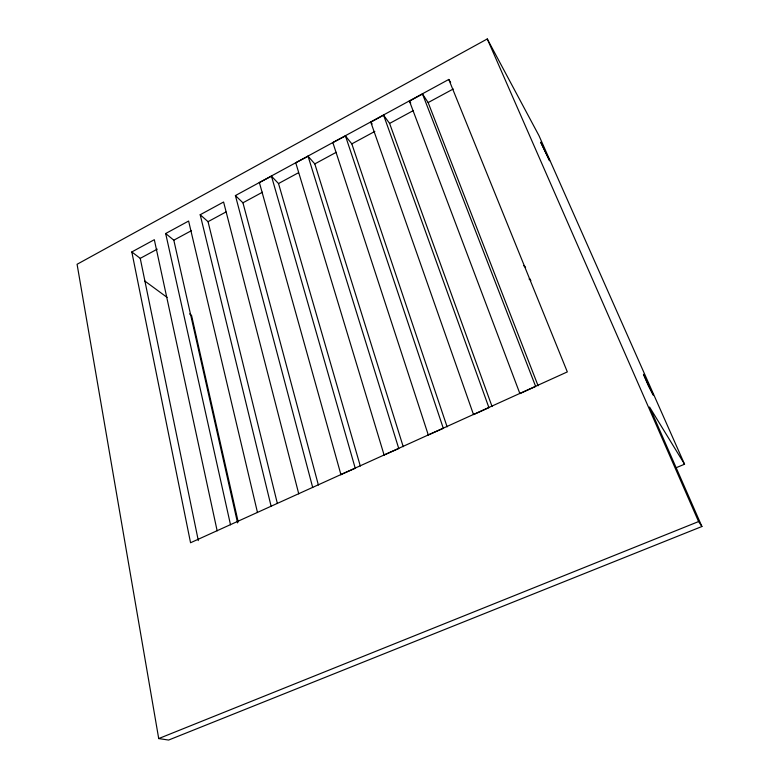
<?xml version="1.0" encoding="UTF-8"?>
<svg xmlns="http://www.w3.org/2000/svg" width="779" height="779" viewBox="0 0 779 779"><rect width="100%" height="100%" fill="white"/><g stroke="black" fill="none" stroke-linecap="round" stroke-linejoin="round"><path stroke-width="1.17" d="M684.556 464.216L538.98 135.663L487.284 38.95L77.082 264.276L158.712 738.57L168.615 740.05L701.918 526.507L649.54 406.998L684.556 464.216L675.578 467.965M312.71 487.547L235.404 195.578L448.792 79.448L567.326 371.904L190.553 542.749L131.817 251.948L154.32 239.708L217.166 530.869M230.516 524.822L165.674 233.525L188.615 221.041L257.498 512.582M271.15 506.399L200.193 214.741L223.592 202.014L298.756 493.876M259.261 182.598L271.482 176.22L355.243 468.267L340.774 474.635M295.64 162.801L308.094 156.297L398.76 448.538L383.979 455.043M332.76 142.596L345.467 135.965L443.309 428.343L428.187 434.994M131.817 251.948L140.239 258.355L157.241 249.153M165.674 233.525L173.814 240.185L191.391 230.681M200.193 214.741L208.042 221.674L225.959 211.976M235.404 195.578L242.941 202.793L262.465 192.218M271.306 176.044L278.522 183.542L298.435 172.763M307.929 156.112L314.804 163.902L336.197 152.324M345.301 135.77L351.826 143.872L374.835 131.427M492.075 406.57L389.597 123.433L413.074 110.725M538.094 385.79L428.148 102.575L453.242 89.001M523.761 265.912L524.306 265.649M529.087 279.067L529.642 278.804M473.603 414.603L488.93 407.66L383.599 115.214L370.794 122.176L473.466 414.467M519.963 393.59L535.66 386.472L422.52 94.035L409.452 101.143L519.827 393.444M158.712 738.57L698.588 521.57L701.918 526.507M144.631 280.898L167.105 297.412M189.579 313.937L191.537 315.378L238.199 521.959M370.648 121.982L372.158 123.978M383.443 115.01L389.597 123.433M409.316 100.939L410.737 103.013M529.516 278.619L530.879 280.615M524.189 265.464L525.562 267.489M422.384 93.821L428.148 102.575M448.792 79.448L450.622 82.447M487.284 38.95L698.588 521.57M351.826 143.872L447.127 426.873M332.925 142.791L428.343 435.13M314.804 163.902L403.22 446.698M295.806 162.986L384.144 455.17M278.522 183.542L360.317 466.076M259.436 182.773L340.959 474.752M242.941 202.793L318.387 485.044M208.042 221.674L277.382 503.555M173.814 240.185L237.556 522.875M140.239 258.355L198.314 540.587M549.555 160.64L540.762 142.314L549.555 160.64M653.211 394.963L648.44 385.956L643.473 374.271L653.211 394.963"/></g></svg>
